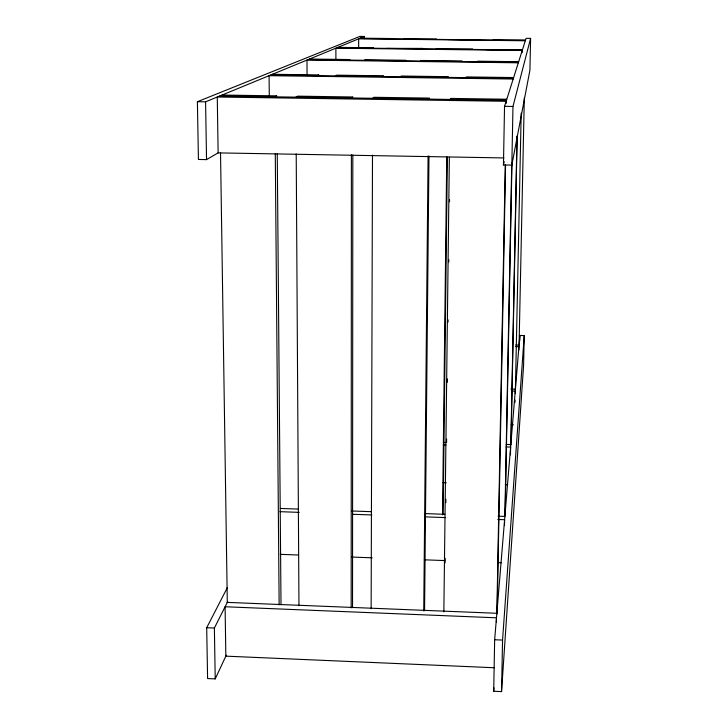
<?xml version="1.0" encoding="UTF-8"?>
<svg xmlns="http://www.w3.org/2000/svg" width="728" height="728" viewBox="0 0 728 728"><rect width="100%" height="100%" fill="white"/><g stroke="black" fill="none" stroke-linecap="round" stroke-linejoin="round"><path stroke-width="1.09" d="M351.178 607.907L351.387 154.755M352.525 607.698L352.816 154.982M358.658 47.775L358.667 38.812L525.298 40.768M364.391 38.702L364.391 36.455L359.941 36.4L197.397 101.711L198.426 159.468L206.543 159.614L218.3 152.78M371.144 608.717L372.49 155.128M423.741 610.938L428.091 155.983M424.561 610.783L428.965 156.074M442.533 514.914L446.755 156.939M443.134 513.786L447.365 157.284M443.853 611.848L449.349 157.375M445.117 562.844L445.172 558.303M445.855 502.666L445.891 499.262M446.583 442.478L446.628 439.075M447.32 382.3L447.356 378.888M448.048 322.113L448.075 319.847M448.785 261.934L448.812 259.659M449.522 201.747L449.549 199.481M493.702 691.254L494.658 639.748L519.865 335.453L524.233 335.572L523.596 365.21L501.546 691.6L493.702 691.254L493.966 687.851M503.448 164.956L504.54 106.334L526.071 38.338L530.603 38.384L529.92 70.197L511.83 165.11L503.448 164.956L504.222 161.652M496.387 622.349L496.469 617.808L225.089 606.761L225.844 656.146L494.403 667.749M506.087 103.558L506.133 101.292L217.272 97.015L218.127 152.889L503.94 157.931M496.851 612.949L505.25 165.056M497.124 613.886L497.16 611.62M497.206 609.345L505.55 165.129M504.486 525.379L504.595 519.71L497.788 519.464M504.877 516.088L511.775 162.444M501.546 691.6L502.557 640.076L524.233 335.572M511.83 165.11L512.976 106.461L530.603 38.384M505.123 513.804L511.984 162.763M510.455 454.864L510.619 447.065L506.078 446.919M510.819 444.817L517.016 136.045M511.02 442.16L517.162 136.673M515.024 402.356L515.069 400.1M515.206 393.348L515.251 391.1L511.857 391M522.185 52.689L522.231 50.469L335.881 48.185L335.899 59.532M515.397 389.826L521.193 113.168M518.864 350.05L518.937 346.664L515.542 346.564M519.046 345.918L524.306 97.971M519.746 340.941L519.865 335.453M227.491 587.378L206.697 627.718L207.598 678.56L215.224 678.896L226.281 655.209M215.224 678.896L214.378 628.037L227.637 601.71M450.05 99.427L450.778 98.417L506.788 99.236M465.774 77.641L466.302 76.922L513.65 77.559M477.268 61.725L477.659 61.188L518.664 61.716M486.022 49.604L522.495 49.622M492.929 40.049L525.516 40.085M428.637 99.108L429.52 98.098L373.946 97.288L372.663 98.28M447.693 77.395L448.321 76.677L401.283 76.031L400.364 76.749M461.607 61.525L462.08 60.988L421.303 60.47L420.611 60.997M472.217 49.431L472.59 49.013L436.063 48.985M480.58 39.904L448.239 39.521M351.415 97.971L352.853 96.979L297.707 96.16L295.868 97.152M382.391 76.504L383.419 75.794L336.682 75.157L335.371 75.858M405.041 60.806L405.805 60.269L365.265 59.751L364.282 60.278M422.322 48.822L422.923 48.403L386.35 48.385M435.954 39.376L436.427 39.048L403.758 38.994M274.793 96.842L276.776 95.859L222.049 95.05M317.517 75.612L318.937 74.911L272.5 74.283M348.794 60.078L349.859 59.55L309.536 59.032M372.681 48.212L373.51 47.802L337.874 47.365M391.518 38.857L392.183 38.529L360.269 38.147M197.397 101.711L205.578 101.829L364.391 36.455M359.468 38.475L525.407 40.431M336.882 47.775L522.358 50.041M308.262 59.56L518.491 62.262M518.318 62.808L306.979 60.087L307.052 75.639M270.807 74.975L513.422 78.287M513.185 79.024L269.087 75.685L269.278 95.987M219.674 96.023L506.46 100.255M504.54 106.334L512.976 106.461M515.661 344.999L519.064 345.09M510.874 389.016L515.415 389.152M511.156 424.77L513.422 424.834M443.88 442.442L446.155 442.515M506.279 444.435L510.819 444.581M443.716 444.917L445.982 444.99M442.888 482.664L446.291 482.773M505.314 484.784L507.589 484.857M280.371 508.444L298.516 509.09M351.806 510.983L371.08 511.675M424.369 513.568L444.781 514.296M498.07 516.188L504.868 516.434M279.907 511.675L299.199 512.366M352.534 514.268L371.826 514.96M425.161 516.871L445.591 517.599M280.298 554.336L298.444 555.027M351.761 557.047L372.181 557.821M424.351 559.805L444.772 560.578M498.089 562.598L501.492 562.726M227.291 602.384L496.851 613.285M206.697 627.718L214.378 628.037M494.658 639.748L502.557 640.076M205.578 101.829L206.543 159.614M220.529 152.816L227.3 602.611M275.284 153.663L279.142 604.804M277.259 153.781L281.008 604.722M296.214 153.908L298.962 605.705"/></g></svg>
